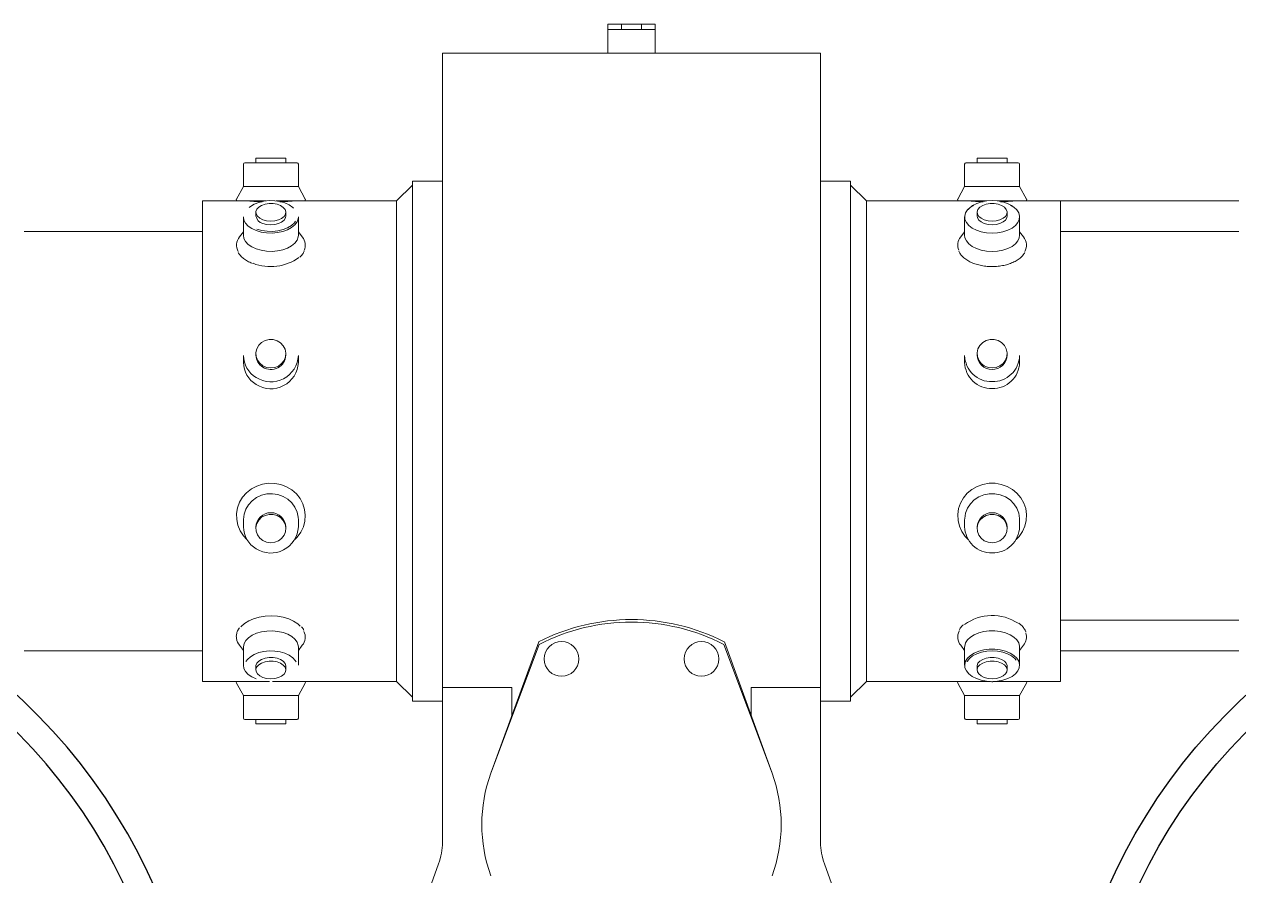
# Model space of a CAD drawing. Header units: feet. Extents: x 0.3 to 98.5, y -18.6 to 31.5.
# Drawn here: x 60.009 to 60.674, y -5.354 to -4.887 of the extents above; entities that cross this region are included whole.
import ezdxf

# ---------------------------------------------------------------- set-up
doc = ezdxf.new("R2010")
doc.units = ezdxf.units.FT
doc.header["$MEASUREMENT"] = 0
doc.layers.add('S-TRACKER TABLE', color=252, linetype='Continuous')
doc.layers.add('STRINGS', color=30, linetype='Continuous')

msp = doc.modelspace()

# ---------------------------------------------------------------- linework, layer by layer
at = {"layer": 'S-TRACKER TABLE', "linetype": 'Continuous', "lineweight": 15}
for p, q in [((60.32821, -4.88744), (60.3541, -4.88744)), ((60.32821, -4.90333), (60.32821, -4.88744)), ((60.33563, -4.8902), (60.33563, -4.88744)), ((60.34668, -4.8902), (60.34668, -4.88744)), ((60.3541, -4.88744), (60.3541, -4.90333)), ((60.3541, -4.8902), (60.32821, -4.8902)), ((60.44472, -4.90333), (60.23759, -4.90333)), ((60.23759, -4.90333), (60.23759, -5.33529)), ((60.44472, -4.90333), (60.44472, -5.33529)), ((60.13545, -4.96079), (60.13545, -4.96328)), ((60.15185, -4.96079), (60.13545, -4.96079)), ((60.15185, -4.96328), (60.15185, -4.96079)), ((60.53046, -4.96079), (60.53046, -4.96328)), ((60.54686, -4.96079), (60.53046, -4.96079)), ((60.54686, -4.96328), (60.54686, -4.96079)), ((60.12861, -4.96397), (60.12861, -4.9763)), ((60.158, -4.96328), (60.1293, -4.96328)), ((60.15869, -4.9763), (60.15869, -4.96397)), ((60.52362, -4.96397), (60.52362, -4.9763)), ((60.55301, -4.96328), (60.52431, -4.96328)), ((60.5537, -4.9763), (60.5537, -4.96397)), ((60.23759, -4.97323), (60.22115, -4.97323)), ((60.22115, -5.25803), (60.22115, -4.97323)), ((60.46116, -4.97323), (60.44472, -4.97323)), ((60.46116, -4.97323), (60.46116, -5.25803)), ((60.12861, -4.9763), (60.1248, -4.98309)), ((60.15869, -4.9763), (60.12861, -4.9763)), ((60.1625, -4.98309), (60.15869, -4.9763)), ((60.22115, -4.97548), (60.21252, -4.98411)), ((60.46979, -4.98411), (60.46116, -4.97548)), ((60.52362, -4.9763), (60.51981, -4.98309)), ((60.5537, -4.9763), (60.52362, -4.9763)), ((60.55751, -4.98309), (60.5537, -4.9763)), ((60.14083, -4.98411), (60.10611, -4.98411)), ((60.10611, -5.24716), (60.10611, -4.98411)), ((60.21252, -4.98411), (60.14647, -4.98411)), ((60.21252, -5.24716), (60.21252, -4.98411)), ((60.53584, -4.98411), (60.46979, -4.98411)), ((60.46979, -4.98411), (60.46979, -5.24716)), ((60.67372, -4.98411), (60.54148, -4.98411)), ((60.5762, -4.98411), (60.5762, -5.24716)), ((60.12861, -4.99293), (60.12861, -5.00291)), ((60.13545, -4.99036), (60.13545, -4.99238)), ((60.15185, -4.99238), (60.15185, -4.99036)), ((60.15869, -5.00291), (60.15869, -4.99293)), ((60.52362, -4.99293), (60.52362, -5.00291)), ((60.53046, -4.99036), (60.53046, -4.99238)), ((60.54686, -4.99238), (60.54686, -4.99036)), ((60.5537, -5.00291), (60.5537, -4.99293)), ((60.10611, -5.00085), (60.00859, -5.00085)), ((60.12861, -5.00103), (60.12644, -5.00387)), ((60.16086, -5.00387), (60.15869, -5.00103)), ((60.52362, -5.00103), (60.52145, -5.00387)), ((60.55587, -5.00387), (60.5537, -5.00103)), ((60.67372, -5.00085), (60.5762, -5.00085)), ((60.13545, -5.06778), (60.13545, -5.06855)), ((60.15185, -5.06855), (60.15185, -5.06778)), ((60.53046, -5.06778), (60.53046, -5.06855)), ((60.54686, -5.06855), (60.54686, -5.06778)), ((60.12861, -5.06877), (60.12861, -5.07258)), ((60.15869, -5.07258), (60.15869, -5.06877)), ((60.52362, -5.06877), (60.52362, -5.07258)), ((60.5537, -5.07258), (60.5537, -5.06877)), ((60.12861, -5.15869), (60.12861, -5.1625)), ((60.15869, -5.1625), (60.15869, -5.15869)), ((60.52362, -5.15869), (60.52362, -5.1625)), ((60.5537, -5.1625), (60.5537, -5.15869)), ((60.13545, -5.16271), (60.13545, -5.16348)), ((60.15185, -5.16348), (60.15185, -5.16271)), ((60.53046, -5.16271), (60.53046, -5.16348)), ((60.54686, -5.16348), (60.54686, -5.16271)), ((60.67372, -5.21367), (60.5762, -5.21367)), ((60.12644, -5.22739), (60.12562, -5.2261)), ((60.12644, -5.22739), (60.12861, -5.23024)), ((60.15869, -5.23024), (60.16086, -5.22739)), ((60.29031, -5.2255), (60.26411, -5.29746)), ((60.29058, -5.22691), (60.26411, -5.29746)), ((60.4182, -5.29746), (60.39173, -5.22691)), ((60.4182, -5.29746), (60.392, -5.2255)), ((60.52145, -5.22739), (60.52362, -5.23024)), ((60.5537, -5.23024), (60.55587, -5.22739)), ((60.10611, -5.23042), (60.00859, -5.23042)), ((60.12861, -5.22835), (60.12861, -5.23833)), ((60.15869, -5.23833), (60.15869, -5.22835)), ((60.52362, -5.22835), (60.52362, -5.23833)), ((60.5537, -5.23833), (60.5537, -5.22835)), ((60.5762, -5.23042), (60.67372, -5.23042)), ((60.13545, -5.23889), (60.13545, -5.24091)), ((60.15185, -5.24091), (60.15185, -5.23889)), ((60.53046, -5.23889), (60.53046, -5.24091)), ((60.54686, -5.24091), (60.54686, -5.23889)), ((60.10611, -5.24716), (60.14282, -5.24716)), ((60.14447, -5.24716), (60.21252, -5.24716)), ((60.21252, -5.24716), (60.22115, -5.25579)), ((60.46116, -5.25579), (60.46979, -5.24716)), ((60.46979, -5.24716), (60.53783, -5.24716)), ((60.53843, -5.24745), (60.53866, -5.24745)), ((60.53866, -5.24745), (60.53914, -5.24744)), ((60.53948, -5.24716), (60.5762, -5.24716)), ((60.1248, -5.24818), (60.12861, -5.25496)), ((60.15869, -5.25496), (60.1625, -5.24818)), ((60.27556, -5.25049), (60.23759, -5.25049)), ((60.27556, -5.25049), (60.27556, -5.266)), ((60.44472, -5.25049), (60.40675, -5.25049)), ((60.40675, -5.25049), (60.40675, -5.266)), ((60.51981, -5.24818), (60.52362, -5.25496)), ((60.5537, -5.25496), (60.55751, -5.24818)), ((60.12861, -5.25496), (60.12861, -5.2673)), ((60.12861, -5.25496), (60.15869, -5.25496)), ((60.15869, -5.2673), (60.15869, -5.25496)), ((60.22115, -5.25803), (60.23759, -5.25803)), ((60.44472, -5.25803), (60.46116, -5.25803)), ((60.52362, -5.25496), (60.52362, -5.2673)), ((60.52362, -5.25496), (60.5537, -5.25496)), ((60.5537, -5.2673), (60.5537, -5.25496)), ((60.1293, -5.26798), (60.158, -5.26798)), ((60.13545, -5.26798), (60.13545, -5.27048)), ((60.13545, -5.27048), (60.15185, -5.27048)), ((60.15185, -5.27048), (60.15185, -5.26798)), ((60.52431, -5.26798), (60.55301, -5.26798)), ((60.53046, -5.26798), (60.53046, -5.27048)), ((60.53046, -5.27048), (60.54686, -5.27048)), ((60.54686, -5.27048), (60.54686, -5.26798)), ((60.23551, -5.3471), (60.21997, -5.3898)), ((60.46234, -5.3898), (60.4468, -5.3471))]:
    msp.add_line(p, q, dxfattribs=at)
at = {"layer": 'S-TRACKER TABLE', "linetype": 'Continuous', "lineweight": 15, "flags": 128}
for points in [[(60.13176, -4.98765), (60.13239, -4.98715), (60.13449, -4.98588), (60.13699, -4.98491), (60.13977, -4.98426), (60.14273, -4.98396), (60.14573, -4.98403), (60.14864, -4.98447), (60.15133, -4.98525), (60.15368, -4.98634), (60.1556, -4.9877), (60.15595, -4.98803)], [(60.13926, -4.99443), (60.13756, -4.99359), (60.1363, -4.9925), (60.13559, -4.99126), (60.13548, -4.98994), (60.13598, -4.98866), (60.13704, -4.98751), (60.13859, -4.98657), (60.14052, -4.98591), (60.14268, -4.98557), (60.14491, -4.9856), (60.14705, -4.98598), (60.14894, -4.98668), (60.15043, -4.98765), (60.15142, -4.98883), (60.15184, -4.99012), (60.15165, -4.99142), (60.15086, -4.99265), (60.14954, -4.99371), (60.14778, -4.99452), (60.14572, -4.99502), (60.1435, -4.99518), (60.1413, -4.99498), (60.13926, -4.99443)], [(60.53866, -5.00177), (60.53563, -5.00159), (60.53273, -5.00106), (60.53007, -5.00019), (60.52776, -4.99902), (60.5259, -4.99761), (60.52456, -4.996), (60.5238, -4.99427), (60.52364, -4.99248), (60.5241, -4.99072), (60.52516, -4.98904), (60.52677, -4.98752), (60.52857, -4.98638)], [(60.52563, -4.98884), (60.52623, -4.98816), (60.52799, -4.98673), (60.53022, -4.98555), (60.53282, -4.98467), (60.53568, -4.98413), (60.53866, -4.98394), (60.54164, -4.98413), (60.5445, -4.98467), (60.5471, -4.98555), (60.54933, -4.98673), (60.5498, -4.98706)], [(60.53866, -4.99518), (60.53645, -4.995), (60.5344, -4.99448), (60.53267, -4.99365), (60.53138, -4.99258), (60.53063, -4.99134), (60.53048, -4.99003), (60.53093, -4.98875), (60.53196, -4.98758), (60.53349, -4.98662), (60.53539, -4.98594), (60.53754, -4.98559), (60.53978, -4.98559), (60.54193, -4.98594), (60.54383, -4.98662), (60.54536, -4.98758), (60.54638, -4.98875), (60.54684, -4.99003), (60.54669, -4.99134), (60.54594, -4.99258), (60.54465, -4.99365), (60.54292, -4.99448), (60.54087, -4.995), (60.53866, -4.99518)], [(60.54875, -4.98638), (60.55055, -4.98752), (60.55216, -4.98904), (60.55322, -4.99072), (60.55368, -4.99248), (60.55352, -4.99427), (60.55276, -4.996), (60.55142, -4.99761), (60.54956, -4.99902), (60.54725, -5.00019), (60.54459, -5.00106), (60.54169, -5.00159), (60.53866, -5.00177)], [(60.13561, -5.0004), (60.13321, -4.9993), (60.13125, -4.99793), (60.12979, -4.99636), (60.1289, -4.99465), (60.12861, -4.99293)], [(60.15869, -4.99293), (60.1586, -4.99389), (60.15797, -4.99564), (60.15675, -4.99728), (60.15499, -4.99874), (60.15277, -4.99996), (60.15018, -5.0009), (60.14732, -5.0015), (60.14431, -5.00176), (60.14127, -5.00166), (60.13833, -5.0012), (60.13561, -5.0004)], [(60.15185, -4.99238), (60.15165, -4.99344), (60.15086, -4.99467), (60.14954, -4.99573), (60.14778, -4.99654), (60.14572, -4.99704), (60.1435, -4.9972), (60.1413, -4.99699), (60.13926, -4.99645)], [(60.53866, -4.9972), (60.53645, -4.99702), (60.5344, -4.9965), (60.53267, -4.99567), (60.53138, -4.9946), (60.53063, -4.99336), (60.53046, -4.99238)], [(60.54686, -4.99238), (60.54669, -4.99336), (60.54594, -4.9946), (60.54465, -4.99567), (60.54292, -4.9965), (60.54087, -4.99702), (60.53866, -4.9972)], [(60.15711, -4.9953), (60.15651, -4.99612), (60.15491, -4.99761), (60.15281, -4.99887), (60.15031, -4.99985), (60.14753, -5.0005), (60.14457, -5.0008), (60.14157, -5.00073), (60.13866, -5.00029), (60.13597, -4.99951)], [(60.13561, -5.01038), (60.13321, -5.00928), (60.13125, -5.00791), (60.12979, -5.00634), (60.1289, -5.00463), (60.12861, -5.00291)], [(60.15869, -5.00291), (60.1586, -5.00387), (60.15797, -5.00562), (60.15675, -5.00726), (60.15499, -5.00872), (60.15277, -5.00994), (60.15018, -5.01088), (60.14732, -5.01148), (60.14431, -5.01174), (60.14127, -5.01164), (60.13833, -5.01118), (60.13561, -5.01038)], [(60.53866, -5.01175), (60.53563, -5.01157), (60.53273, -5.01104), (60.53007, -5.01017), (60.52776, -5.009), (60.5259, -5.00759), (60.52456, -5.00598), (60.5238, -5.00425), (60.52362, -5.00291)], [(60.5537, -5.00291), (60.55352, -5.00425), (60.55276, -5.00598), (60.55142, -5.00759), (60.54956, -5.009), (60.54725, -5.01017), (60.54459, -5.01104), (60.54169, -5.01157), (60.53866, -5.01175)], [(60.13926, -5.07437), (60.13756, -5.073), (60.1363, -5.07124), (60.13559, -5.06923), (60.13548, -5.06711), (60.13598, -5.06504), (60.13704, -5.06317), (60.13859, -5.06165), (60.14052, -5.06058), (60.14268, -5.06004), (60.14491, -5.06008), (60.14705, -5.06069), (60.14894, -5.06182), (60.15043, -5.0634), (60.15142, -5.0653), (60.15184, -5.06739), (60.15165, -5.06951), (60.15086, -5.07149), (60.14954, -5.07321), (60.14778, -5.07452), (60.14572, -5.07533), (60.1435, -5.07558), (60.1413, -5.07525), (60.13926, -5.07437)], [(60.53866, -5.07558), (60.53645, -5.07529), (60.5344, -5.07444), (60.53267, -5.0731), (60.53138, -5.07137), (60.53063, -5.06937), (60.53048, -5.06725), (60.53093, -5.06517), (60.53196, -5.06329), (60.53349, -5.06173), (60.53539, -5.06063), (60.53754, -5.06006), (60.53978, -5.06006), (60.54193, -5.06063), (60.54383, -5.06173), (60.54536, -5.06329), (60.54638, -5.06517), (60.54684, -5.06725), (60.54669, -5.06937), (60.54594, -5.07137), (60.54465, -5.0731), (60.54292, -5.07444), (60.54087, -5.07529), (60.53866, -5.07558)], [(60.1305, -5.16944), (60.12861, -5.16741), (60.12682, -5.16468), (60.12558, -5.16169), (60.12491, -5.15854), (60.12485, -5.15533), (60.12539, -5.15215), (60.12651, -5.14912), (60.12819, -5.14633), (60.13036, -5.14387), (60.13297, -5.14182), (60.13591, -5.14024), (60.13911, -5.13919), (60.14244, -5.1387), (60.14582, -5.13878), (60.14913, -5.13944), (60.15226, -5.14065), (60.15512, -5.14236), (60.15761, -5.14454), (60.15965, -5.1471), (60.16117, -5.14997), (60.16213, -5.15306), (60.1625, -5.15625), (60.16226, -5.15946), (60.16142, -5.16257), (60.16001, -5.16549), (60.15808, -5.16813), (60.1568, -5.16944)], [(60.52551, -5.16944), (60.52392, -5.16777), (60.52206, -5.16509), (60.52073, -5.16213), (60.51998, -5.159), (60.51983, -5.15579), (60.52028, -5.1526), (60.52133, -5.14955), (60.52293, -5.14672), (60.52503, -5.1442), (60.52758, -5.14209), (60.53048, -5.14044), (60.53364, -5.13931), (60.53697, -5.13874), (60.54035, -5.13874), (60.54367, -5.13931), (60.54684, -5.14044), (60.54974, -5.14209), (60.55229, -5.1442), (60.55439, -5.14672), (60.55599, -5.14955), (60.55704, -5.1526), (60.55749, -5.15579), (60.55734, -5.159), (60.55659, -5.16213), (60.55526, -5.16509), (60.5534, -5.16777), (60.55181, -5.16944)], [(60.12861, -5.15869), (60.12861, -5.15859), (60.12894, -5.15571), (60.12987, -5.15296), (60.13137, -5.15044), (60.13337, -5.14825), (60.13578, -5.1465), (60.13853, -5.14524), (60.14148, -5.14454), (60.14452, -5.14441), (60.14752, -5.14487), (60.15037, -5.14589), (60.15294, -5.14744), (60.15513, -5.14945), (60.15685, -5.15184), (60.15803, -5.1545), (60.15862, -5.15734), (60.15869, -5.15869)], [(60.52362, -5.15869), (60.52364, -5.15796), (60.5241, -5.1551), (60.52516, -5.15239), (60.52677, -5.14993), (60.52886, -5.14784), (60.53136, -5.14618), (60.53416, -5.14504), (60.53714, -5.14446), (60.54018, -5.14446), (60.54316, -5.14504), (60.54596, -5.14618), (60.54846, -5.14784), (60.55055, -5.14993), (60.55216, -5.15239), (60.55322, -5.1551), (60.55368, -5.15796), (60.5537, -5.15869)], [(60.13926, -5.17007), (60.13756, -5.1687), (60.1363, -5.16695), (60.13559, -5.16493), (60.13548, -5.16281), (60.13598, -5.16074), (60.13704, -5.15887), (60.13859, -5.15735), (60.14052, -5.15628), (60.14268, -5.15574), (60.14491, -5.15578), (60.14705, -5.15639), (60.14894, -5.15752), (60.15043, -5.1591), (60.15142, -5.161), (60.15184, -5.16309), (60.15165, -5.16521), (60.15086, -5.16719), (60.14954, -5.16891), (60.14778, -5.17022), (60.14572, -5.17103), (60.1435, -5.17128), (60.1413, -5.17095), (60.13926, -5.17007)], [(60.53866, -5.17128), (60.53645, -5.17099), (60.5344, -5.17015), (60.53267, -5.16881), (60.53138, -5.16707), (60.53063, -5.16507), (60.53048, -5.16295), (60.53093, -5.16087), (60.53196, -5.15899), (60.53349, -5.15743), (60.53539, -5.15633), (60.53754, -5.15576), (60.53978, -5.15576), (60.54193, -5.15633), (60.54383, -5.15743), (60.54536, -5.15899), (60.54638, -5.16087), (60.54684, -5.16295), (60.54669, -5.16507), (60.54594, -5.16707), (60.54465, -5.16881), (60.54292, -5.17015), (60.54087, -5.17099), (60.53866, -5.17128)], [(60.12722, -5.21736), (60.12739, -5.21716), (60.12919, -5.21549), (60.13149, -5.21404), (60.1342, -5.21286), (60.13723, -5.212), (60.14047, -5.21147), (60.14383, -5.21131), (60.14718, -5.21151), (60.15041, -5.21207), (60.15341, -5.21297), (60.15608, -5.21418), (60.15833, -5.21566), (60.15963, -5.21685)], [(60.12861, -5.22835), (60.12861, -5.22829), (60.12894, -5.22651), (60.12987, -5.22481), (60.13137, -5.22325), (60.13337, -5.2219), (60.13578, -5.22082), (60.13853, -5.22004), (60.14148, -5.21961), (60.14452, -5.21953), (60.14752, -5.21981), (60.15037, -5.22044), (60.15294, -5.2214), (60.15513, -5.22264), (60.15685, -5.22412), (60.15803, -5.22577), (60.15862, -5.22752), (60.15869, -5.22835)], [(60.52362, -5.22835), (60.52364, -5.22791), (60.5241, -5.22614), (60.52516, -5.22446), (60.52677, -5.22294), (60.52886, -5.22165), (60.53136, -5.22062), (60.53416, -5.21992), (60.53714, -5.21956), (60.54018, -5.21956), (60.54316, -5.21992), (60.54596, -5.22062), (60.54846, -5.22165), (60.55055, -5.22294), (60.55216, -5.22446), (60.55322, -5.22614), (60.55368, -5.22791), (60.5537, -5.22835)], [(60.13, -5.23629), (60.13079, -5.23515), (60.13239, -5.23365), (60.13449, -5.23239), (60.13699, -5.23142), (60.13977, -5.23076), (60.14273, -5.23047), (60.14573, -5.23054), (60.14864, -5.23098), (60.15133, -5.23176), (60.15368, -5.23285), (60.1556, -5.23421), (60.15699, -5.23577), (60.15744, -5.23655)], [(60.13545, -5.23889), (60.13548, -5.23847), (60.13598, -5.23719), (60.13704, -5.23604), (60.13859, -5.2351), (60.14052, -5.23443), (60.14268, -5.2341), (60.14491, -5.23413), (60.14705, -5.2345), (60.14894, -5.2352), (60.15043, -5.23618), (60.15142, -5.23736), (60.15184, -5.23865), (60.15185, -5.23889)], [(60.53866, -5.24717), (60.53563, -5.24699), (60.53273, -5.24646), (60.53007, -5.24559), (60.52776, -5.24442), (60.5259, -5.24301), (60.52456, -5.2414), (60.5238, -5.23967), (60.52364, -5.23789), (60.5241, -5.23612), (60.52516, -5.23444), (60.52677, -5.23292), (60.52886, -5.23163), (60.53136, -5.23061), (60.53416, -5.2299), (60.53714, -5.22954), (60.54018, -5.22954), (60.54316, -5.2299), (60.54596, -5.23061), (60.54846, -5.23163), (60.55055, -5.23292), (60.55216, -5.23444), (60.55322, -5.23612), (60.55368, -5.23789), (60.55352, -5.23967), (60.55276, -5.2414), (60.55142, -5.24301), (60.54956, -5.24442), (60.54725, -5.24559), (60.54459, -5.24646), (60.54169, -5.24699), (60.53918, -5.24717)], [(60.52495, -5.2364), (60.52501, -5.23628), (60.52623, -5.23467), (60.52799, -5.23324), (60.53022, -5.23206), (60.53282, -5.23118), (60.53568, -5.23064), (60.53866, -5.23045), (60.54164, -5.23064), (60.5445, -5.23118), (60.5471, -5.23206), (60.54933, -5.23324), (60.55109, -5.23467), (60.55188, -5.23561)], [(60.53046, -5.23889), (60.53048, -5.23856), (60.53093, -5.23727), (60.53196, -5.23611), (60.53349, -5.23515), (60.53539, -5.23447), (60.53754, -5.23411), (60.53978, -5.23411), (60.54193, -5.23447), (60.54383, -5.23515), (60.54536, -5.23611), (60.54638, -5.23727), (60.54684, -5.23856), (60.54686, -5.23889)], [(60.13561, -5.2458), (60.13321, -5.2447), (60.13125, -5.24333), (60.12979, -5.24176), (60.1289, -5.24005), (60.12861, -5.23833)], [(60.13926, -5.24498), (60.13756, -5.24413), (60.1363, -5.24305), (60.13559, -5.2418), (60.13548, -5.24049), (60.13598, -5.23921), (60.13704, -5.23806), (60.13859, -5.23711), (60.14052, -5.23645), (60.14268, -5.23612), (60.14491, -5.23614), (60.14705, -5.23652), (60.14894, -5.23722), (60.15043, -5.2382), (60.15142, -5.23937), (60.15184, -5.24066), (60.15165, -5.24197), (60.15086, -5.2432), (60.14954, -5.24426), (60.14778, -5.24507), (60.14572, -5.24557), (60.1435, -5.24572), (60.1413, -5.24552), (60.13926, -5.24498)], [(60.53866, -5.24573), (60.53645, -5.24555), (60.5344, -5.24502), (60.53267, -5.2442), (60.53138, -5.24312), (60.53063, -5.24189), (60.53048, -5.24058), (60.53093, -5.23929), (60.53196, -5.23813), (60.53349, -5.23717), (60.53539, -5.23649), (60.53754, -5.23613), (60.53978, -5.23613), (60.54193, -5.23649), (60.54383, -5.23717), (60.54536, -5.23813), (60.54638, -5.23929), (60.54684, -5.24058), (60.54669, -5.24189), (60.54594, -5.24312), (60.54465, -5.2442), (60.54292, -5.24502), (60.54087, -5.24555), (60.53866, -5.24573)]]:
    msp.add_lwpolyline(points, dxfattribs=at)
at = {"layer": 'S-TRACKER TABLE', "linetype": 'Continuous', "lineweight": 15}
for centre in [(60.30286, -5.23489), (60.37945, -5.23489)]:
    msp.add_circle(centre, 0.00949, dxfattribs=at)
for centre, radius, start, end in [((60.1293, -4.96397), 0.000685, 90, 180), ((60.158, -4.96397), 0.000685, 0, 90), ((60.52431, -4.96397), 0.000685, 90, 180), ((60.55301, -4.96397), 0.000685, 0, 90), ((60.1254, -4.98342), 0.000685, 150.65726, 270), ((60.1619, -4.98342), 0.000685, 270, 29.34274), ((60.52041, -4.98342), 0.000685, 150.65726, 270), ((60.55691, -4.98342), 0.000685, 270, 29.34274), ((60.14028, -4.99168), 0.00488, 188.27855, 257.96805), ((60.13191, -5.00838), 0.00708, 140.50445, 209.15209), ((60.15537, -5.00838), 0.0071, 336.49469, 39.39743), ((60.52705, -5.0084), 0.0072, 141.04135, 202.21316), ((60.55028, -5.00839), 0.00719, 330.9818, 38.92247), ((60.14349, -4.99387), 0.02624, 248.5369, 306.17611), ((60.14275, -5.06865), 0.01414, 180.48255, 239.64348), ((60.14275, -5.07246), 0.01414, 180.48255, 239.64348), ((60.14316, -5.06849), 0.00771, 180.47118, 239.65485), ((60.14364, -5.06811), 0.01506, 237.76667, 357.50153), ((60.14364, -5.07192), 0.01506, 237.76667, 357.50153), ((60.14365, -5.06821), 0.0082, 237.65129, 357.61691), ((60.53829, -5.0684), 0.01467, 181.42433, 271.44967), ((60.53829, -5.07221), 0.01467, 181.42433, 271.44967), ((60.53846, -5.06836), 0.008, 181.41036, 271.46363), ((60.53886, -5.06836), 0.008, 268.53637, 358.58964), ((60.53903, -5.0684), 0.01467, 268.55033, 358.57567), ((60.53903, -5.07221), 0.01467, 268.55033, 358.57567), ((60.14365, -5.16301), 0.0082, 2.05216, 177.94784), ((60.53866, -5.16301), 0.0082, 2.05484, 177.94516), ((60.14275, -5.16238), 0.01414, 180.48255, 239.64348), ((60.14364, -5.16184), 0.01506, 237.76667, 357.50153), ((60.53829, -5.16214), 0.01467, 181.42433, 271.44967), ((60.53903, -5.16214), 0.01467, 268.55033, 358.57567), ((60.34115, -5.32551), 0.11219, 63.04908, 116.95092), ((60.34115, -5.32551), 0.11081, 62.84583, 117.15417), ((60.53873, -5.23721), 0.02607, 57.10461, 125.57712), ((60.15534, -5.22288), 0.00712, 320.72578, 25.61172), ((60.5269, -5.22289), 0.00707, 153.25912, 219.54882), ((60.55038, -5.22287), 0.00711, 320.52411, 17.84082), ((60.1254, -5.24784), 0.000685, 90, 209.34274), ((60.1619, -5.24784), 0.000685, 330.65726, 90), ((60.52041, -5.24784), 0.000685, 90, 209.34274), ((60.55691, -5.24784), 0.000685, 330.65726, 90), ((60.1293, -5.2673), 0.000685, 180, 270), ((60.158, -5.2673), 0.000685, 270, 0), ((60.52431, -5.2673), 0.000685, 180, 270), ((60.55301, -5.2673), 0.000685, 270, 0), ((60.34115, -5.32551), 0.08199, 160, 200), ((60.34115, -5.32551), 0.08199, 340, 20), ((60.20307, -5.33529), 0.03452, 340, 0), ((60.47924, -5.33529), 0.03452, 180, 200)]:
    msp.add_arc(centre, radius, start, end, dxfattribs=at)
for points, knots in [([(60.13129, -4.98412), (60.13129, -4.98412), (60.13129, -4.98412), (60.13291, -4.98427), (60.13548, -4.98447), (60.13778, -4.98456), (60.13881, -4.98461)], [0, 0, 0, 0, 0.193578, 0.480833, 0.768969, 1, 1, 1, 1]), ([(60.14855, -4.9846), (60.14956, -4.98456), (60.15186, -4.98447), (60.15444, -4.98426), (60.15595, -4.98413), (60.1561, -4.98411), (60.15616, -4.98411)], [0, 0, 0, 0, 0.231117, 0.520579, 0.810569, 1, 1, 1, 1]), ([(60.52615, -4.98411), (60.52628, -4.98412), (60.52655, -4.98415), (60.52873, -4.98433), (60.53121, -4.98451), (60.53311, -4.98458), (60.53368, -4.98459)], [0, 0, 0, 0, 0.291084, 0.582136, 0.87401, 1, 1, 1, 1]), ([(60.54334, -4.98461), (60.5436, -4.9846), (60.54521, -4.98457), (60.54768, -4.9844), (60.5501, -4.98421), (60.55124, -4.9841), (60.55106, -4.98412), (60.55102, -4.98412)], [0, 0, 0, 0, 0.053253, 0.337097, 0.622068, 0.90707, 1, 1, 1, 1]), ([(60.12574, -5.01231), (60.126, -5.01276), (60.12661, -5.01383), (60.12815, -5.01535), (60.13022, -5.01682), (60.13214, -5.0178), (60.13335, -5.01826), (60.13365, -5.01838)], [0, 0, 0, 0, 0.178988, 0.42295, 0.669541, 0.917323, 1, 1, 1, 1]), ([(60.15952, -5.01485), (60.15977, -5.01464), (60.16063, -5.0139), (60.16143, -5.01282), (60.16177, -5.01192), (60.16186, -5.01167)], [0, 0, 0, 0, 0.22094, 0.785791, 1, 1, 1, 1]), ([(60.5204, -5.01157), (60.5205, -5.01183), (60.52083, -5.01273), (60.52194, -5.01415), (60.52367, -5.01577), (60.52588, -5.01719), (60.52845, -5.01836), (60.53131, -5.01926), (60.53439, -5.01985), (60.53687, -5.02007), (60.5383, -5.02008), (60.53866, -5.02009)], [0, 0, 0, 0, 0.052495, 0.179179, 0.307562, 0.437122, 0.567128, 0.697106, 0.826963, 0.956725, 1, 1, 1, 1]), ([(60.53866, -5.02009), (60.53922, -5.02008), (60.54086, -5.02005), (60.54353, -5.01976), (60.54658, -5.01911), (60.54939, -5.01816), (60.55191, -5.01693), (60.55403, -5.01545), (60.55563, -5.01392), (60.55627, -5.01283), (60.55654, -5.01236)], [0, 0, 0, 0, 0.072119, 0.209146, 0.346384, 0.483799, 0.621464, 0.759409, 0.897475, 1, 1, 1, 1]), ([(60.1265, -5.21778), (60.12641, -5.21787), (60.12581, -5.21854), (60.12516, -5.21993), (60.12464, -5.2219), (60.12477, -5.22387), (60.12512, -5.22527), (60.12556, -5.22595), (60.12562, -5.22604)], [0, 0, 0, 0, 0.039255, 0.275168, 0.508039, 0.737512, 0.965764, 1, 1, 1, 1]), ([(60.16175, -5.21934), (60.16165, -5.2191), (60.16135, -5.21835), (60.16075, -5.21768), (60.16034, -5.21723)], [0, 0, 0, 0, 0.318334, 1, 1, 1, 1]), ([(60.52306, -5.21616), (60.52281, -5.21637), (60.52192, -5.21709), (60.52108, -5.21814), (60.52071, -5.21901), (60.52061, -5.21924)], [0, 0, 0, 0, 0.224807, 0.800246, 1, 1, 1, 1]), ([(60.55717, -5.22028), (60.55715, -5.22017), (60.55698, -5.21943), (60.55615, -5.21812), (60.5549, -5.21656), (60.55376, -5.21572), (60.5533, -5.21538)], [0, 0, 0, 0, 0.054882, 0.403052, 0.75543, 1, 1, 1, 1])]:
    msp.add_open_spline(points, degree=3, knots=knots, dxfattribs=at)
at = {"layer": 'STRINGS'}
for points in [[(60.10569, -5.46569, 0.311522), (59.88617, -5.18699, 0.150947), (59.74509, -5.18699, -0.017942), (59.70794, -5.19703, -0.017942)], [(60.57662, -5.46569, -0.311522), (60.79614, -5.18699, -0.150947), (60.93722, -5.18699, 0.017942), (60.97437, -5.19703, 0.017942)], [(60.09105, -5.46569, 0.310671), (59.88186, -5.20096, 0.150947), (59.74941, -5.20096, -0.017193), (59.71285, -5.21089, -0.017193)], [(60.59126, -5.46569, -0.310671), (60.80045, -5.20096, -0.150947), (60.9329, -5.20096, 0.017193), (60.96946, -5.21089, 0.017193)]]:
    msp.add_lwpolyline(points, format="xyb", dxfattribs=at)

doc.saveas('drawing.dxf')
